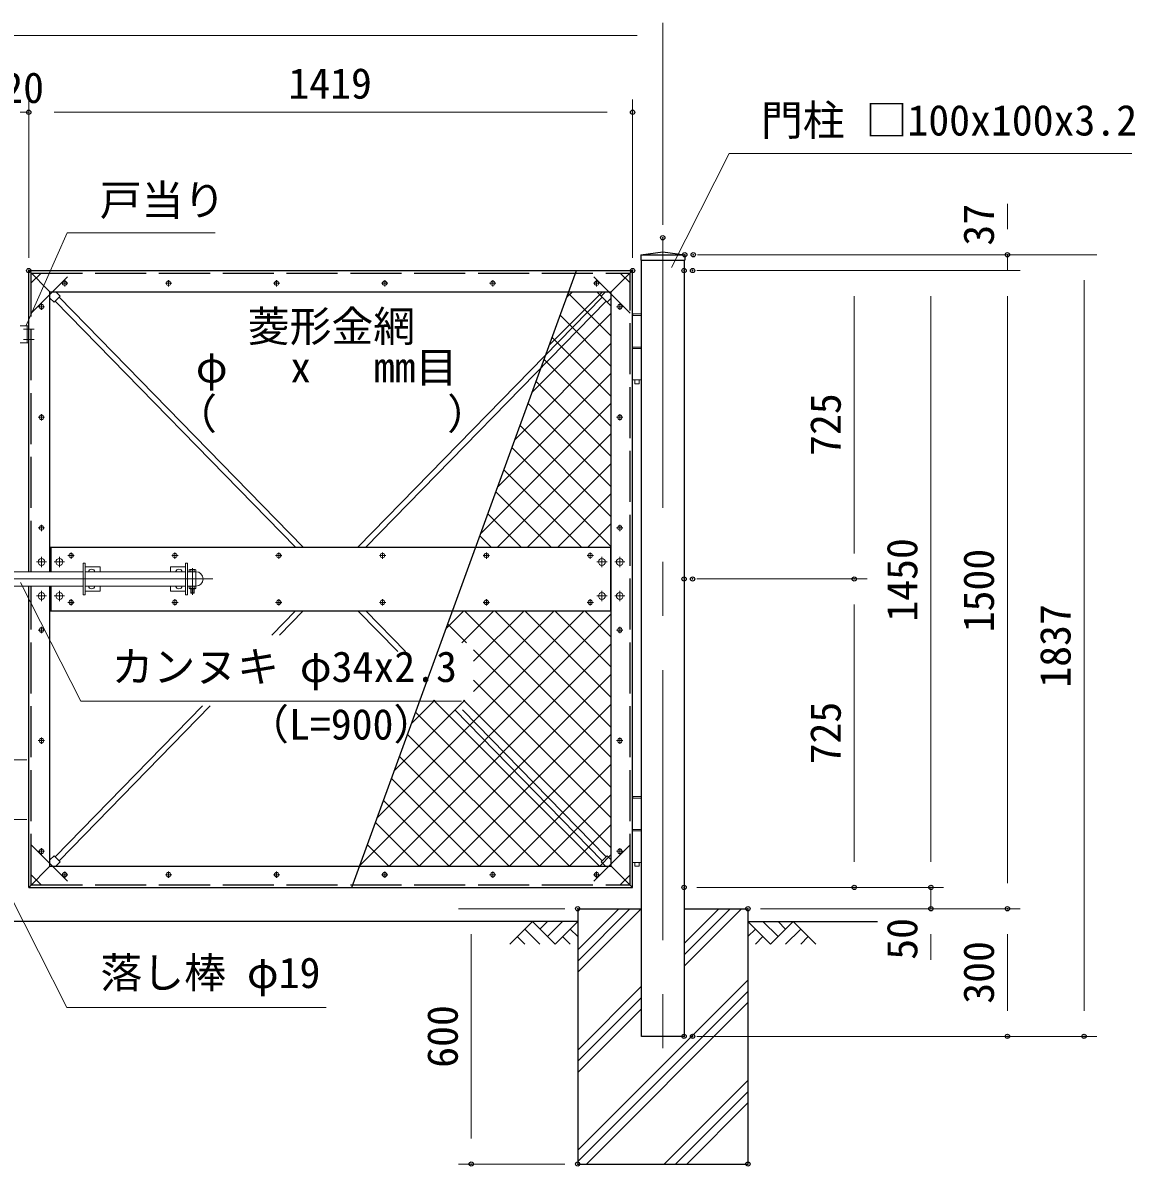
# Model space of a CAD drawing. Units: millimetres, scale not verified. Extents: x -6300 to 6300, y -4455 to 4455.
# Drawn here: x -1963 to 651, y -2013 to 674 of the extents above; entities that cross this region are included whole.
import ezdxf
from ezdxf.enums import TextEntityAlignment as Align

# ---------------------------------------------------------------- set-up
doc = ezdxf.new("R2010")
doc.units = ezdxf.units.MM
doc.header["$LTSCALE"] = 20
doc.header["$PDMODE"] = 32
doc.header["$PDSIZE"] = 10
doc.linetypes.add('DASHED', pattern=[7.5, 6, -1.5])
doc.linetypes.add('USER1', pattern=[50.8, 31.75, -6.35, 6.35, -6.35])
for name, color, linetype, lineweight in [('0-1_D-STR1', 1, 'Continuous', 25), ('0-2_D-BMK', 2, 'USER1', 13), ('0-3_D-STR4', 7, 'Continuous', 25), ('0-4_D-BGD', 7, 'Continuous', 25), ('0-5_D-DCR-HCH', 7, 'Continuous', 13), ('0-6_D-STR3', 3, 'Continuous', 13), ('0-7_D-STR-DIM', 7, 'Continuous', 13), ('0-9_Defpoints', 8, 'Continuous', 25), ('0-A_D-STR-TXT', 7, 'Continuous', 13), ('0-B_D-STR2', 7, 'Continuous', 13)]:
    doc.layers.add(name, color=color, linetype=linetype, lineweight=lineweight)
doc.styles.add('ＭＳ ゴシック', font='')
doc.styles.get('ＭＳ ゴシック').set_extended_font_data('MS Gothic')

msp = doc.modelspace()

# ---------------------------------------------------------------- linework, layer by layer
at = {"layer": '0-1_D-STR1'}
for p, q in [((-511.01, 129.16), (-407.81, 129.16)), ((-511.01, 129.16), (-511.01, 116.16)), ((-511.01, 116.16), (-407.81, 116.16)), ((-409.41, 116.16), (-409.41, -1707.84)), ((-407.81, 129.16), (-407.81, 116.16)), ((-1949.41, -615.84), (-1949.41, 92.16)), ((-1949.41, 92.16), (-530.41, 92.16)), ((-1949.41, 92.16), (-1899.41, 42.16)), ((-530.41, 92.16), (-580.41, 42.16)), ((-530.41, -1357.84), (-530.41, 92.16)), ((-1899.41, -615.84), (-1899.41, 42.16)), ((-1899.41, 42.16), (-580.41, 42.16)), ((-580.41, -1307.84), (-580.41, 42.16)), ((-1899.41, -557.84), (-580.41, -557.84)), ((-1897.41, -557.84), (-1897.41, -615.84)), ((-582.41, -557.84), (-582.41, -707.84)), ((-1949.41, -1357.84), (-1949.41, -649.84)), ((-1899.41, -1307.84), (-1899.41, -649.84)), ((-1897.41, -649.84), (-1897.41, -707.84)), ((-1899.41, -707.84), (-580.41, -707.84)), ((-1899.41, -1307.84), (-1949.41, -1357.84)), ((-1899.41, -1307.84), (-580.41, -1307.84)), ((-580.41, -1307.84), (-530.41, -1357.84)), ((-1949.41, -1357.84), (-530.41, -1357.84))]:
    msp.add_line(p, q, dxfattribs=at)
at = {"layer": '0-1_D-STR1', "linetype": 'DASHED'}
for p, q in [((-1943.41, -615.84), (-1943.41, 86.16)), ((-1943.41, 86.16), (-536.41, 86.16)), ((-536.41, -1351.84), (-536.41, 86.16)), ((-1943.41, -1351.84), (-1943.41, -649.84)), ((-1943.41, -1351.84), (-536.41, -1351.84))]:
    msp.add_line(p, q, dxfattribs=at)
at = {"layer": '0-1_D-STR1'}
for points in [[(-511.01, 129.16), (-459.41, 136.16), (-407.81, 129.16)], [(-409.41, -1707.84), (-509.41, -1707.84), (-509.41, 116.16)]]:
    msp.add_lwpolyline(points, dxfattribs=at)
at = {"layer": '0-2_D-BMK'}
for p, q in [((-459.41, 169.16), (-459.41, -1747.84)), ((-1857.47, 62.16), (-1872.35, 62.16)), ((-1864.91, 69.6), (-1864.91, 54.72)), ((-1613.47, 62.16), (-1628.35, 62.16)), ((-1620.91, 69.6), (-1620.91, 54.72)), ((-1359.47, 62.16), (-1374.35, 62.16)), ((-1366.91, 69.6), (-1366.91, 54.72)), ((-1105.47, 62.16), (-1120.35, 62.16)), ((-1112.91, 69.6), (-1112.91, 54.72)), ((-851.47, 62.16), (-866.35, 62.16)), ((-858.91, 69.6), (-858.91, 54.72)), ((-607.47, 62.16), (-622.35, 62.16)), ((-614.91, 69.6), (-614.91, 54.72)), ((-1911.97, 7.16), (-1926.85, 7.16)), ((-1919.41, 14.6), (-1919.41, -0.28)), ((-552.97, 7.16), (-567.85, 7.16)), ((-560.41, 14.6), (-560.41, -0.28)), ((-1961.91, -45.84), (-1936.91, -45.84)), ((-1961.91, -69.84), (-1936.91, -69.84)), ((-1911.97, -252.84), (-1926.85, -252.84)), ((-1919.41, -245.4), (-1919.41, -260.28)), ((-552.97, -252.84), (-567.85, -252.84)), ((-560.41, -245.4), (-560.41, -260.28)), ((-1919.41, -505.4), (-1919.41, -520.28)), ((-560.41, -505.4), (-560.41, -520.28)), ((-1911.97, -512.84), (-1926.85, -512.84)), ((-552.97, -512.84), (-567.85, -512.84)), ((-1919.41, -580.84), (-1919.41, -604.84)), ((-1877.41, -580.84), (-1877.41, -604.84)), ((-1842.47, -577.84), (-1857.35, -577.84)), ((-1849.91, -570.4), (-1849.91, -585.28)), ((-1598.47, -577.84), (-1613.35, -577.84)), ((-1605.91, -570.4), (-1605.91, -585.28)), ((-1354.47, -577.84), (-1369.35, -577.84)), ((-1361.91, -570.4), (-1361.91, -585.28)), ((-1110.47, -577.84), (-1125.35, -577.84)), ((-1117.91, -570.4), (-1117.91, -585.28)), ((-866.47, -577.84), (-881.35, -577.84)), ((-873.91, -570.4), (-873.91, -585.28)), ((-622.47, -577.84), (-637.35, -577.84)), ((-629.91, -570.4), (-629.91, -585.28)), ((-602.41, -580.84), (-602.41, -604.84)), ((-560.41, -580.84), (-560.41, -604.84)), ((-1907.41, -592.84), (-1931.41, -592.84)), ((-1865.41, -592.84), (-1889.41, -592.84)), ((-1564.66, -607.09), (-1564.66, -669.99)), ((-590.41, -592.84), (-614.41, -592.84)), ((-548.41, -592.84), (-572.41, -592.84)), ((-1516.46, -632.84), (-2446.46, -632.84)), ((-1919.41, -660.84), (-1919.41, -684.84)), ((-1877.41, -660.84), (-1877.41, -684.84)), ((-602.41, -660.84), (-602.41, -684.84)), ((-560.41, -660.84), (-560.41, -684.84)), ((-1907.41, -672.84), (-1931.41, -672.84)), ((-1865.41, -672.84), (-1889.41, -672.84)), ((-1842.47, -687.84), (-1857.35, -687.84)), ((-1849.91, -680.4), (-1849.91, -695.28)), ((-1598.47, -687.84), (-1613.35, -687.84)), ((-1605.91, -680.4), (-1605.91, -695.28)), ((-1354.47, -687.84), (-1369.35, -687.84)), ((-1361.91, -680.4), (-1361.91, -695.28)), ((-1110.47, -687.84), (-1125.35, -687.84)), ((-1117.91, -680.4), (-1117.91, -695.28)), ((-866.47, -687.84), (-881.35, -687.84)), ((-873.91, -680.4), (-873.91, -695.28)), ((-622.47, -687.84), (-637.35, -687.84)), ((-629.91, -680.4), (-629.91, -695.28)), ((-590.41, -672.84), (-614.41, -672.84)), ((-548.41, -672.84), (-572.41, -672.84)), ((-1919.41, -745.4), (-1919.41, -760.28)), ((-560.41, -745.4), (-560.41, -760.28)), ((-1911.97, -752.84), (-1926.85, -752.84)), ((-552.97, -752.84), (-567.85, -752.84)), ((-1911.97, -1012.84), (-1926.85, -1012.84)), ((-1919.41, -1005.4), (-1919.41, -1020.28)), ((-552.97, -1012.84), (-567.85, -1012.84)), ((-560.41, -1005.4), (-560.41, -1020.28)), ((-1991.59, -1057.84), (-1953.85, -1057.84)), ((-1991.59, -1197.84), (-1953.85, -1197.84)), ((-1911.97, -1272.84), (-1926.85, -1272.84)), ((-1919.41, -1265.4), (-1919.41, -1280.28)), ((-552.97, -1272.84), (-567.85, -1272.84)), ((-560.41, -1265.4), (-560.41, -1280.28)), ((-1857.47, -1327.84), (-1872.35, -1327.84)), ((-1864.91, -1320.4), (-1864.91, -1335.28)), ((-1613.47, -1327.84), (-1628.35, -1327.84)), ((-1620.91, -1320.4), (-1620.91, -1335.28)), ((-1359.47, -1327.84), (-1374.35, -1327.84)), ((-1366.91, -1320.4), (-1366.91, -1335.28)), ((-1105.47, -1327.84), (-1120.35, -1327.84)), ((-1112.91, -1320.4), (-1112.91, -1335.28)), ((-851.47, -1327.84), (-866.35, -1327.84)), ((-858.91, -1320.4), (-858.91, -1335.28)), ((-607.47, -1327.84), (-622.35, -1327.84)), ((-614.91, -1320.4), (-614.91, -1335.28))]:
    msp.add_line(p, q, dxfattribs=at)
at = {"layer": '0-3_D-STR4'}
for p, q in [((-659.41, -1407.84), (-659.41, -2007.84)), ((-659.41, -1407.84), (-509.41, -1407.84)), ((-409.41, -1407.84), (-259.41, -1407.84)), ((-259.41, -1407.84), (-259.41, -2007.84)), ((-659.41, -2007.84), (-259.41, -2007.84))]:
    msp.add_line(p, q, dxfattribs=at)
at = {"layer": '0-4_D-BGD'}
for p, q in [((-659.41, -1437.84), (-1994.91, -1437.84)), ((-259.41, -1437.84), (44.87, -1437.84))]:
    msp.add_line(p, q, dxfattribs=at)
at = {"layer": '0-5_D-DCR-HCH'}
for p, q in [((-659.41, -1557.22), (-510.03, -1407.84)), ((-659.41, -1530.71), (-536.54, -1407.84)), ((-659.41, -1504.19), (-563.06, -1407.84)), ((-409.41, -1542.93), (-274.32, -1407.84)), ((-409.41, -1516.41), (-300.84, -1407.84)), ((-409.41, -1489.89), (-327.36, -1407.84)), ((-765.84, -1437.84), (-819.05, -1491.05)), ((-765.84, -1437.84), (-712.62, -1491.05)), ((-748.1, -1455.57), (-730.36, -1437.84)), ((-730.36, -1473.31), (-694.89, -1437.84)), ((-712.62, -1491.05), (-659.41, -1437.84)), ((-206.2, -1491.05), (-259.41, -1437.84)), ((-188.46, -1473.31), (-223.94, -1437.84)), ((-152.99, -1437.84), (-206.2, -1491.05)), ((-170.63, -1455.67), (-188.46, -1437.84)), ((-152.99, -1437.84), (-99.78, -1491.05)), ((-801.31, -1473.31), (-783.49, -1491.05)), ((-783.57, -1455.57), (-747.94, -1491.05)), ((-694.89, -1473.31), (-677.07, -1491.05)), ((-677.15, -1455.57), (-659.41, -1473.23)), ((-241.67, -1455.57), (-259.41, -1473.23)), ((-223.94, -1473.31), (-241.76, -1491.05)), ((-135.25, -1455.57), (-170.89, -1491.05)), ((-117.51, -1473.31), (-135.33, -1491.05)), ((-659.41, -1975.6), (-259.41, -1575.6)), ((-659.41, -1739.89), (-509.41, -1589.89)), ((-659.41, -2002.11), (-259.41, -1602.11)), ((-659.41, -1766.41), (-509.41, -1616.41)), ((-638.62, -2007.84), (-259.41, -1628.63)), ((-659.41, -1792.93), (-509.41, -1642.93)), ((-455.95, -2007.84), (-259.41, -1811.3)), ((-429.43, -2007.84), (-259.41, -1837.82)), ((-402.92, -2007.84), (-259.41, -1864.33))]:
    msp.add_line(p, q, dxfattribs=at)
at = {"layer": '0-6_D-STR3', "linetype": 'DASHED'}
for p, q in [((-1943.41, -7.84), (-1849.41, 86.16)), ((-1943.41, 62.87), (-1920.12, 86.16)), ((-536.41, -7.84), (-630.41, 86.16)), ((-536.41, 62.87), (-559.7, 86.16)), ((-1943.41, -1257.84), (-1849.41, -1351.84)), ((-536.41, -1257.84), (-630.41, -1351.84)), ((-1943.41, -1328.55), (-1920.12, -1351.84)), ((-536.41, -1328.55), (-559.7, -1351.84))]:
    msp.add_line(p, q, dxfattribs=at)
at = {"layer": '0-6_D-STR3'}
for p, q in [((-1885.76, 42.16), (-1875.48, 31.65)), ((-1877.98, 29.2), (-1304.14, -557.84)), ((-601.84, 29.2), (-1175.69, -557.84)), ((-594.07, 42.16), (-604.34, 31.65)), ((-1887.28, 20.12), (-1322.32, -557.84)), ((-592.54, 20.12), (-1157.51, -557.84)), ((-530.41, -13.84), (-530.41, -164.84)), ((-530.41, -13.84), (-509.41, -13.84)), ((-509.41, -13.84), (-509.41, -164.84)), ((-1969.41, -37.84), (-1949.41, -37.84)), ((-1953.41, -37.84), (-1953.41, -77.84)), ((-1969.41, -77.84), (-1949.41, -77.84)), ((-530.41, -87.84), (-509.41, -87.84)), ((-530.41, -90.84), (-509.41, -90.84)), ((-530.41, -164.84), (-509.41, -164.84)), ((-1821.41, -615.84), (-2097.41, -615.84)), ((-1821.41, -595.34), (-1821.41, -670.34)), ((-1821.41, -595.34), (-1816.91, -595.34)), ((-1816.91, -595.34), (-1816.91, -670.34)), ((-1816.91, -604.34), (-1781.41, -604.34)), ((-1580.91, -615.84), (-1816.91, -615.84)), ((-1781.41, -604.34), (-1781.41, -615.84)), ((-1616.41, -604.34), (-1616.41, -615.84)), ((-1580.91, -604.34), (-1616.41, -604.34)), ((-1580.91, -595.34), (-1580.91, -670.34)), ((-1576.41, -595.34), (-1580.91, -595.34)), ((-1576.41, -595.34), (-1576.41, -670.34)), ((-1556.66, -615.84), (-1576.41, -615.84)), ((-1572.76, -611.14), (-1572.76, -615.84)), ((-1558.6, -610.34), (-1570.86, -610.34)), ((-1568.66, -611.14), (-1568.66, -615.84)), ((-1560.66, -611.14), (-1560.66, -615.84)), ((-1556.66, -615.84), (-1556.66, -649.84)), ((-1556.56, -611.14), (-1556.56, -615.84)), ((-1821.41, -649.84), (-2097.41, -649.84)), ((-1821.41, -670.34), (-1816.91, -670.34)), ((-1580.91, -649.84), (-1816.91, -649.84)), ((-1816.91, -661.34), (-1781.41, -661.34)), ((-1781.41, -649.84), (-1781.41, -661.34)), ((-1616.41, -649.84), (-1616.41, -661.34)), ((-1580.91, -661.34), (-1616.41, -661.34)), ((-1576.41, -670.34), (-1580.91, -670.34)), ((-1556.66, -649.84), (-1576.41, -649.84)), ((-1572.76, -649.84), (-1572.76, -655.54)), ((-1556.56, -655.54), (-1572.76, -655.54)), ((-1558.23, -656.34), (-1570.81, -656.34)), ((-1568.66, -649.84), (-1568.66, -655.54)), ((-1568.66, -656.34), (-1568.66, -665.04)), ((-1560.66, -665.04), (-1568.66, -665.04)), ((-1567.86, -665.84), (-1568.66, -665.04)), ((-1567.86, -656.34), (-1567.86, -665.84)), ((-1561.46, -665.84), (-1567.86, -665.84)), ((-1561.46, -656.34), (-1561.46, -665.84)), ((-1561.46, -665.84), (-1560.66, -665.04)), ((-1560.66, -649.84), (-1560.66, -655.54)), ((-1560.66, -656.34), (-1560.66, -665.04)), ((-1556.56, -649.84), (-1556.56, -655.54)), ((-1322.32, -707.84), (-1378.08, -764.89)), ((-1304.14, -707.84), (-1359.9, -764.89)), ((-1175.69, -707.84), (-1082.03, -803.65)), ((-1157.51, -707.84), (-1063.85, -803.65)), ((-1540.81, -931.35), (-1887.35, -1285.86)), ((-1522.63, -931.35), (-1878.05, -1294.95)), ((-948.03, -940.72), (-601.77, -1294.95)), ((-929.85, -940.72), (-592.48, -1285.86)), ((-530.41, -1147.84), (-530.41, -1298.84)), ((-530.41, -1147.84), (-509.41, -1147.84)), ((-509.41, -1147.84), (-509.41, -1298.84)), ((-530.41, -1221.84), (-509.41, -1221.84)), ((-530.41, -1224.84), (-509.41, -1224.84)), ((-1899.41, -1293.19), (-1889.85, -1283.41)), ((-580.41, -1293.19), (-589.97, -1283.41)), ((-530.41, -1298.84), (-509.41, -1298.84))]:
    msp.add_line(p, q, dxfattribs=at)
for points in [[(-1899.41, 27.52), (-1889.78, 17.67), (-1875.48, 31.65)], [(-580.41, 27.52), (-590.04, 17.67), (-604.34, 31.65)], [(-529.41, -13.84), (-529.41, -9.84), (-510.41, -9.84), (-510.41, -13.84)], [(-525.16, -164.84), (-525.16, -173.84), (-514.66, -173.84), (-514.66, -164.84)], [(-529.41, -1147.84), (-529.41, -1143.84), (-510.41, -1143.84), (-510.41, -1147.84)], [(-1885.76, -1307.84), (-1875.55, -1297.39), (-1889.85, -1283.41)], [(-594.07, -1307.84), (-604.28, -1297.39), (-589.97, -1283.41)], [(-525.16, -1298.84), (-525.16, -1307.84), (-514.66, -1307.84), (-514.66, -1298.84)]]:
    msp.add_lwpolyline(points, dxfattribs=at)
for centre, radius in [((-1864.91, 62.16), 5.25), ((-1620.91, 62.16), 5.25), ((-1366.91, 62.16), 5.25), ((-1112.91, 62.16), 5.25), ((-858.91, 62.16), 5.25), ((-614.91, 62.16), 5.25), ((-1919.41, 7.16), 5.25), ((-560.41, 7.16), 5.25), ((-1919.41, -252.84), 5.25), ((-560.41, -252.84), 5.25), ((-1919.41, -512.84), 5.25), ((-560.41, -512.84), 5.25), ((-1919.41, -592.84), 8), ((-1877.41, -592.84), 8), ((-1849.91, -577.84), 5.25), ((-1605.91, -577.84), 5.25), ((-1361.91, -577.84), 5.25), ((-1117.91, -577.84), 5.25), ((-873.91, -577.84), 5.25), ((-629.91, -577.84), 5.25), ((-602.41, -592.84), 8), ((-560.41, -592.84), 8), ((-1919.41, -672.84), 8), ((-1877.41, -672.84), 8), ((-602.41, -672.84), 8), ((-560.41, -672.84), 8), ((-1849.91, -687.84), 5.25), ((-1605.91, -687.84), 5.25), ((-1361.91, -687.84), 5.25), ((-1117.91, -687.84), 5.25), ((-873.91, -687.84), 5.25), ((-629.91, -687.84), 5.25), ((-1919.41, -752.84), 5.25), ((-560.41, -752.84), 5.25), ((-1919.41, -1012.84), 5.25), ((-560.41, -1012.84), 5.25), ((-1919.41, -1272.84), 5.25), ((-560.41, -1272.84), 5.25), ((-1864.91, -1327.84), 5.25), ((-1620.91, -1327.84), 5.25), ((-1366.91, -1327.84), 5.25), ((-1112.91, -1327.84), 5.25), ((-858.91, -1327.84), 5.25), ((-614.91, -1327.84), 5.25)]:
    msp.add_circle(centre, radius, dxfattribs=at)
for centre, radius, start, end in [((-1801.41, -617.84), 8, 14.47751, 165.52249), ((-1596.41, -617.84), 8, 14.47751, 165.52249), ((-1570.71, -613.35), 3.02, 47.18249, 132.81751), ((-1564.66, -620.74), 10.4, 67.38014, 112.61986), ((-1558.61, -613.36), 3.03, 47.363, 132.637), ((-1556.66, -632.84), 17, 270, 90), ((-1801.41, -647.84), 8, 194.47751, 345.52249), ((-1596.41, -647.84), 8, 194.47751, 345.52249), ((-1570.71, -653.32), 3.02, 227.28053, 312.71947), ((-1564.66, -645.94), 10.4, 247.38014, 292.61986), ((-1558.61, -653.4), 2.96, 226.1605, 313.8395)]:
    msp.add_arc(centre, radius, start, end, dxfattribs=at)
at = {"layer": '0-7_D-STR-DIM'}
for p, q in [((-459.41, 199.16), (-459.41, 674.2)), ((-519.41, 644.2), (-3399.41, 644.2)), ((-1949.41, 122.16), (-1949.41, 494.2)), ((-1949.41, 122.16), (-1949.41, 494.2)), ((-530.41, 122.16), (-530.41, 494.2)), ((-1969.41, 464.2), (-1949.41, 464.2)), ((-1889.41, 464.2), (-1829.41, 464.2)), ((-1889.41, 464.2), (-590.41, 464.2)), ((350.59, 189.16), (350.59, 249.16)), ((-377.81, 129.16), (380.59, 129.16)), ((-357.81, 129.16), (560.59, 129.16)), ((350.59, 92.16), (350.59, 129.16)), ((-379.41, 92.16), (20.59, 92.16)), ((-379.41, 92.16), (200.59, 92.16)), ((-379.41, 92.16), (380.59, 92.16)), ((-359.41, 92.16), (380.59, 92.16)), ((530.59, 69.16), (530.59, -1647.84)), ((-9.41, 32.16), (-9.41, -572.84)), ((170.59, 32.16), (170.59, -1297.84)), ((350.59, 32.16), (350.59, -1347.84)), ((350.59, 32.16), (350.59, -27.84)), ((-379.41, -632.84), (20.59, -632.84)), ((-359.41, -632.84), (20.59, -632.84)), ((-9.41, -692.84), (-9.41, -1297.84)), ((170.59, -1297.84), (170.59, -1237.84)), ((-379.41, -1357.84), (20.59, -1357.84)), ((-379.41, -1357.84), (200.59, -1357.84)), ((-379.41, -1357.84), (200.59, -1357.84)), ((170.59, -1357.84), (170.59, -1407.84)), ((-689.41, -1407.84), (-939.41, -1407.84)), ((-229.41, -1407.84), (200.59, -1407.84)), ((-229.41, -1407.84), (380.59, -1407.84)), ((-229.41, -1407.84), (380.59, -1407.84)), ((-909.41, -1467.84), (-909.41, -1947.84)), ((170.59, -1467.84), (170.59, -1527.84)), ((350.59, -1467.84), (350.59, -1647.84)), ((-379.41, -1707.84), (380.59, -1707.84)), ((-359.41, -1707.84), (560.59, -1707.84)), ((-689.41, -2007.84), (-939.41, -2007.84))]:
    msp.add_line(p, q, dxfattribs=at)
at = {"layer": '0-9_Defpoints'}
msp.add_line((-1189.97, -1357.84), (-662.21, 92.16), dxfattribs=at)
for p in [(-1949.41, 464.2), (-530.41, 464.2), (-459.41, 169.16), (-407.81, 129.16), (-387.81, 129.16), (350.59, 129.16), (-1949.41, 92.16), (-530.41, 92.16), (-409.41, 92.16), (-389.41, 92.16), (-409.41, -632.84), (-389.41, -632.84), (-9.41, -632.84), (-409.41, -1357.84), (-9.41, -1357.84), (170.59, -1357.84), (-659.41, -1407.84), (-259.41, -1407.84), (170.59, -1407.84), (350.59, -1407.84), (-409.41, -1707.84), (-389.41, -1707.84), (350.59, -1707.84), (530.59, -1707.84), (-909.41, -2007.84), (-659.41, -2007.84), (-259.41, -2007.84)]:
    msp.add_point(p, dxfattribs=at)
at = {"layer": '0-A_D-STR-TXT'}
for points in [[(643.04, 367.32), (-303.27, 367.32), (-438.96, 99.19)], [(-1511.52, 180.68), (-1858.97, 180.68), (-1956.16, -38.95)], [(-932.08, -920.09), (-1826.61, -920.09), (-1968.66, -641.47)], [(-1250.62, -1640.26), (-1859.62, -1640.26), (-1993.26, -1376.74)]]:
    msp.add_lwpolyline(points, dxfattribs=at)
at = {"layer": '0-B_D-STR2'}
for p, q in [((-725.73, -82.36), (-601.21, 42.16)), ((-685.27, 28.81), (-671.92, 42.16)), ((-580.41, -62.51), (-681.66, 38.74)), ((-580.41, 8.2), (-614.37, 42.16)), ((-766.2, -193.54), (-580.41, -7.75)), ((-580.41, -133.22), (-700.53, -13.1)), ((-806.66, -304.71), (-580.41, -78.46)), ((-580.41, -203.93), (-719.4, -64.94)), ((-580.41, -274.64), (-738.26, -116.79)), ((-847.13, -415.89), (-580.41, -149.17)), ((-580.41, -345.35), (-757.13, -168.63)), ((-887.59, -527.06), (-580.41, -219.88)), ((-580.41, -416.06), (-776, -220.47)), ((-847.66, -557.84), (-580.41, -290.59)), ((-580.41, -486.77), (-794.87, -272.31)), ((-580.41, -557.48), (-813.74, -324.15)), ((-650.77, -557.84), (-832.61, -376)), ((-776.95, -557.84), (-580.41, -361.3)), ((-721.48, -557.84), (-851.48, -427.84)), ((-706.24, -557.84), (-580.41, -432.01)), ((-792.19, -557.84), (-870.35, -479.68)), ((-635.52, -557.84), (-580.41, -502.72)), ((-862.9, -557.84), (-889.22, -531.52)), ((-1170.84, -1305.29), (-580.41, -714.86)), ((-1130.38, -1194.11), (-644.1, -707.84)), ((-968.52, -749.41), (-926.95, -707.84)), ((-931.51, -783.12), (-856.24, -707.84)), ((-580.41, -1052.46), (-925.03, -707.84)), ((-904, -826.31), (-785.52, -707.84)), ((-904, -897.03), (-714.81, -707.84)), ((-580.41, -981.75), (-854.32, -707.84)), ((-580.41, -911.04), (-783.61, -707.84)), ((-580.41, -840.32), (-712.9, -707.84)), ((-580.41, -769.61), (-642.19, -707.84)), ((-920.46, -783.12), (-964.69, -738.89)), ((-1102.68, -1307.84), (-580.41, -785.57)), ((-580.41, -1123.17), (-904, -799.58)), ((-1031.97, -1307.84), (-580.41, -856.28)), ((-580.41, -1193.88), (-904, -870.29)), ((-1089.91, -1082.94), (-924.29, -917.32)), ((-1049.45, -971.76), (-995, -917.32)), ((-607.87, -1307.84), (-998.39, -917.32)), ((-961.26, -1307.84), (-580.41, -926.99)), ((-580.41, -1264.59), (-927.68, -917.32)), ((-678.58, -1307.84), (-1040.17, -946.26)), ((-749.29, -1307.84), (-1059.03, -998.1)), ((-890.55, -1307.84), (-580.41, -997.7)), ((-820.01, -1307.84), (-1077.9, -1049.94)), ((-819.84, -1307.84), (-580.41, -1068.41)), ((-890.72, -1307.84), (-1096.77, -1101.78)), ((-961.43, -1307.84), (-1115.64, -1153.62)), ((-749.13, -1307.84), (-580.41, -1139.12)), ((-1032.14, -1307.84), (-1134.51, -1205.46)), ((-678.42, -1307.84), (-580.41, -1209.83)), ((-1102.85, -1307.84), (-1153.38, -1257.31)), ((-607.71, -1307.84), (-580.41, -1280.54))]:
    msp.add_line(p, q, dxfattribs=at)

# ---------------------------------------------------------------- texts
at = {"layer": '0-7_D-STR-DIM', "style": 'ＭＳ ゴシック'}
for s, p in [('1419', (-1339.29, 474.33)), ('20', (-2011.54, 464.28))]:
    msp.add_text(s, height=72.14, dxfattribs=at).set_placement(p, align=Align.BOTTOM_LEFT)
for s, p in [('37', (340.47, 150.53)), ('725', (-19.53, -343.61)), ('1450', (160.47, -733.19)), ('1500', (340.47, -758.19)), ('1837', (520.47, -888.34)), ('725', (-19.53, -1068.61)), ('50', (160.47, -1527.76)), ('300', (340.47, -1631.15)), ('600', (-919.53, -1781.71))]:
    msp.add_text(s, height=72.14, rotation=90, dxfattribs=at).set_placement(p, align=Align.BOTTOM_LEFT)
at = {"layer": '0-A_D-STR-TXT', "style": 'ＭＳ ゴシック'}
for s, p in [('門柱 □100x100x3.2', (-228.79, 387.72)), ('戸当り', (-1782.58, 199.94)), ('菱形金網', (-1434.83, -96.62)), ('φ   x   mm目', (-1556.66, -192.64)), ('（\u3000\u3000   \u3000\u3000）', (-1605.39, -302.29)), ('カンヌキ φ34x2.3', (-1754.8, -896.64)), ('（L=900）', (-1436.1, -1031.99)), ('落し棒 φ19', (-1780.95, -1615.86))]:
    msp.add_text(s, height=72.14, dxfattribs=at).set_placement(p, align=Align.BOTTOM_LEFT)

doc.saveas('drawing.dxf')
